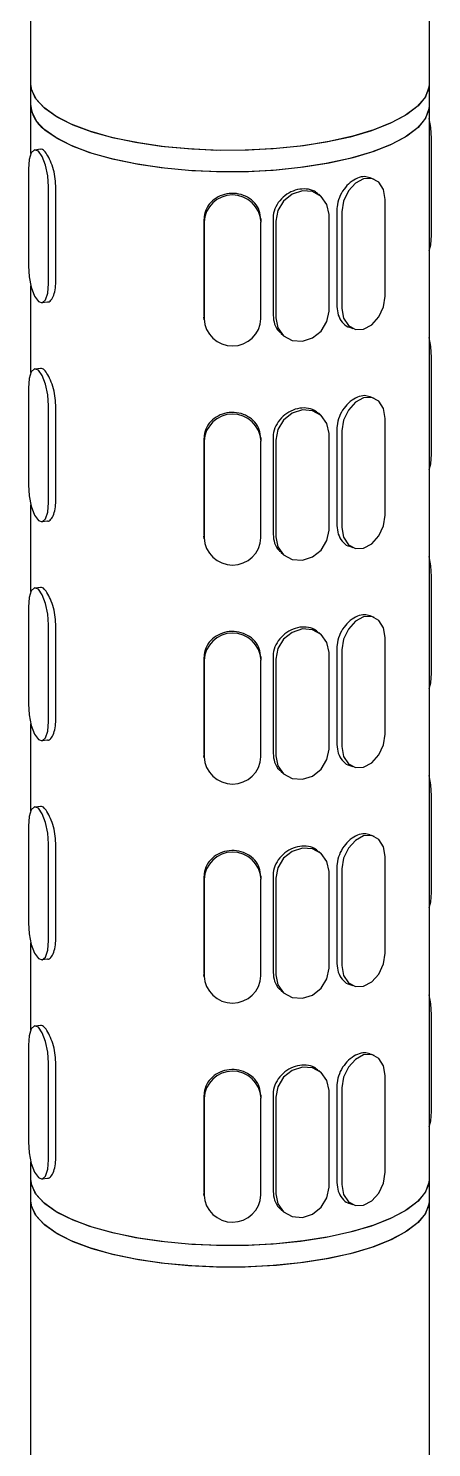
# Model space of a CAD drawing. Extents: x 0 to 951, y -2 to 427.
# Drawn here: x 350.55 to 354.98, y 121.77 to 137.35 of the extents above; entities that cross this region are included whole.
import ezdxf

# ---------------------------------------------------------------- set-up
doc = ezdxf.new("R2010")
doc.units = 0
doc.header["$LTSCALE"] = 23.1
doc.header["$MEASUREMENT"] = 0
doc.layers.get('0').update_dxf_attribs({"linetype": 'CONTINUOUS'})

msp = doc.modelspace()

# ---------------------------------------------------------------- linework, layer by layer
at = {"color": 7, "linetype": 'Continuous', "lineweight": 25}
for p, q in [((354.953, 145.93), (354.953, 136.738)), ((350.578, 136.738), (350.578, 140.605)), ((350.578, 136.502), (350.578, 136.738)), ((350.588, 136.67), (350.578, 136.738)), ((354.953, 136.738), (354.953, 136.502)), ((350.578, 135.975), (350.578, 136.502)), ((350.588, 136.435), (350.578, 136.502)), ((354.953, 136.502), (354.953, 124.717)), ((350.622, 136.017), (350.684, 136.025)), ((354.981, 135.079), (354.981, 136.14)), ((350.551, 135.804), (350.551, 134.744)), ((354.302, 135.712), (354.346, 135.695)), ((350.772, 134.549), (350.772, 135.609)), ((350.851, 134.559), (350.851, 135.619)), ((353.742, 135.528), (353.768, 135.505)), ((354.47, 134.411), (354.47, 135.471)), ((352.48, 135.249), (352.48, 134.188)), ((352.48, 135.249), (352.481, 135.221)), ((352.481, 135.221), (352.481, 134.16)), ((353.105, 135.262), (353.106, 135.233)), ((353.106, 134.163), (353.106, 135.223)), ((353.239, 135.26), (353.239, 134.199)), ((353.269, 135.234), (353.269, 134.173)), ((353.854, 134.246), (353.854, 135.307)), ((353.941, 135.357), (353.941, 134.296)), ((353.996, 135.335), (353.996, 134.275)), ((350.578, 133.571), (350.578, 134.524)), ((350.762, 134.344), (350.7, 134.336)), ((352.481, 134.15), (352.48, 134.178)), ((353.355, 133.975), (353.329, 133.998)), ((354.12, 134.051), (354.076, 134.068)), ((354.981, 132.675), (354.981, 133.735)), ((350.622, 133.613), (350.684, 133.62)), ((350.551, 133.4), (350.551, 132.339)), ((350.772, 132.145), (350.772, 133.205)), ((350.851, 132.155), (350.851, 133.215)), ((354.302, 133.308), (354.346, 133.291)), ((353.742, 133.124), (353.768, 133.101)), ((354.47, 132.006), (354.47, 133.067)), ((353.854, 131.842), (353.854, 132.903)), ((353.941, 132.953), (353.941, 131.892)), ((353.996, 132.931), (353.996, 131.871)), ((352.48, 132.845), (352.48, 131.784)), ((352.48, 132.845), (352.481, 132.817)), ((352.481, 132.817), (352.481, 131.756)), ((353.105, 132.857), (353.106, 132.829)), ((353.106, 131.758), (353.106, 132.819)), ((353.239, 132.856), (353.239, 131.795)), ((353.269, 132.829), (353.269, 131.769)), ((350.578, 131.167), (350.578, 132.12)), ((350.762, 131.94), (350.7, 131.932)), ((352.481, 131.746), (352.48, 131.774)), ((354.12, 131.647), (354.076, 131.664)), ((353.355, 131.571), (353.329, 131.594)), ((354.981, 130.271), (354.981, 131.331)), ((350.622, 131.209), (350.684, 131.216)), ((350.551, 130.996), (350.551, 129.935)), ((354.302, 130.904), (354.346, 130.886)), ((350.772, 129.74), (350.772, 130.801)), ((350.851, 129.75), (350.851, 130.811)), ((353.742, 130.719), (353.768, 130.696)), ((353.941, 130.549), (353.941, 129.488)), ((354.47, 129.602), (354.47, 130.663)), ((352.48, 130.441), (352.48, 129.38)), ((352.48, 130.441), (352.481, 130.412)), ((352.481, 130.412), (352.481, 129.352)), ((353.105, 130.453), (353.106, 130.425)), ((353.106, 129.354), (353.106, 130.415)), ((353.239, 130.452), (353.239, 129.391)), ((353.269, 130.425), (353.269, 129.365)), ((353.854, 129.438), (353.854, 130.499)), ((353.996, 130.527), (353.996, 129.466)), ((350.578, 128.762), (350.578, 129.716)), ((350.762, 129.535), (350.7, 129.528)), ((352.481, 129.342), (352.48, 129.37)), ((353.355, 129.167), (353.329, 129.19)), ((354.12, 129.243), (354.076, 129.26)), ((354.981, 127.866), (354.981, 128.927)), ((350.622, 128.804), (350.684, 128.812)), ((350.551, 128.592), (350.551, 127.531)), ((350.772, 127.336), (350.772, 128.397)), ((350.851, 127.346), (350.851, 128.407)), ((354.302, 128.499), (354.346, 128.482)), ((353.742, 128.315), (353.768, 128.292)), ((354.47, 127.198), (354.47, 128.259)), ((353.105, 128.049), (353.106, 128.021)), ((353.239, 128.048), (353.239, 126.987)), ((353.854, 127.034), (353.854, 128.095)), ((353.941, 128.144), (353.941, 127.084)), ((353.996, 128.123), (353.996, 127.062)), ((352.48, 128.037), (352.48, 126.976)), ((352.48, 128.037), (352.481, 128.008)), ((352.481, 128.008), (352.481, 126.948)), ((353.106, 126.95), (353.106, 128.011)), ((353.269, 128.021), (353.269, 126.96)), ((350.578, 126.358), (350.578, 127.312)), ((350.762, 127.131), (350.7, 127.124)), ((352.481, 126.937), (352.48, 126.966)), ((354.12, 126.839), (354.076, 126.856)), ((353.355, 126.763), (353.329, 126.786)), ((354.981, 125.462), (354.981, 126.523)), ((350.622, 126.4), (350.684, 126.408)), ((350.551, 126.188), (350.551, 125.127)), ((354.302, 126.095), (354.346, 126.078)), ((350.772, 124.932), (350.772, 125.993)), ((350.851, 124.942), (350.851, 126.003)), ((353.742, 125.911), (353.768, 125.888)), ((353.941, 125.74), (353.941, 124.68)), ((353.996, 125.719), (353.996, 124.658)), ((354.47, 124.794), (354.47, 125.855)), ((352.48, 125.632), (352.48, 124.572)), ((352.48, 125.632), (352.481, 125.604)), ((352.481, 125.604), (352.481, 124.543)), ((353.105, 125.645), (353.106, 125.617)), ((353.106, 124.546), (353.106, 125.607)), ((353.239, 125.643), (353.239, 124.583)), ((353.269, 125.617), (353.269, 124.556)), ((353.854, 124.63), (353.854, 125.69)), ((350.578, 124.717), (350.578, 124.907)), ((350.578, 124.481), (350.578, 124.717)), ((350.588, 124.649), (350.578, 124.717)), ((350.762, 124.727), (350.7, 124.719)), ((354.953, 124.717), (354.953, 124.481)), ((350.578, 120.828), (350.578, 124.481)), ((350.588, 124.414), (350.578, 124.481)), ((352.481, 124.533), (352.48, 124.561)), ((354.953, 124.481), (354.953, 120.828)), ((353.355, 124.359), (353.329, 124.382)), ((354.12, 124.435), (354.076, 124.452))]:
    msp.add_line(p, q, dxfattribs=at)
at = {"color": 7, "linetype": 'Continuous', "lineweight": 25, "flags": 128}
for points in [[(354.953, 136.738), (354.949, 136.689), (354.905, 136.586), (354.819, 136.486), (354.69, 136.391), (354.523, 136.304), (354.319, 136.225), (354.085, 136.156), (353.823, 136.099), (353.539, 136.056), (353.24, 136.026), (352.932, 136.011), (352.619, 136.01), (352.31, 136.025), (352.01, 136.054), (351.726, 136.096), (351.463, 136.152), (351.226, 136.22), (351.021, 136.298), (350.851, 136.386), (350.72, 136.48), (350.63, 136.58), (350.585, 136.683), (350.578, 136.738)], [(354.953, 136.738), (354.951, 136.702), (354.913, 136.598), (354.832, 136.498), (354.708, 136.402), (354.545, 136.314), (354.346, 136.234), (354.114, 136.164), (353.855, 136.106), (353.574, 136.06), (353.277, 136.029), (352.969, 136.012), (352.657, 136.01), (352.347, 136.022), (352.046, 136.049), (351.759, 136.091), (351.493, 136.145), (351.253, 136.211), (351.043, 136.288), (350.869, 136.375), (350.733, 136.468), (350.639, 136.568), (350.588, 136.67)], [(354.953, 136.502), (354.951, 136.466), (354.913, 136.363), (354.832, 136.262), (354.708, 136.167), (354.545, 136.078), (354.346, 135.998), (354.114, 135.928), (353.855, 135.87), (353.574, 135.825), (353.277, 135.793), (352.969, 135.776), (352.657, 135.774), (352.347, 135.787), (352.046, 135.814), (351.759, 135.855), (351.493, 135.909), (351.253, 135.976), (351.043, 136.053), (350.869, 136.139), (350.733, 136.233), (350.639, 136.332), (350.588, 136.435)], [(354.953, 136.502), (354.949, 136.453), (354.905, 136.35), (354.819, 136.25), (354.69, 136.156), (354.523, 136.068), (354.319, 135.989), (354.084, 135.92), (353.823, 135.864), (353.539, 135.82), (353.24, 135.79), (352.931, 135.775), (352.619, 135.775), (352.31, 135.789), (352.01, 135.818), (351.726, 135.861), (351.463, 135.917), (351.226, 135.984), (351.02, 136.063), (350.851, 136.15), (350.72, 136.244)], [(354.981, 136.14), (354.973, 136.26), (354.953, 136.359)], [(350.772, 135.609), (350.763, 135.73), (350.739, 135.846), (350.703, 135.942), (350.661, 136.001), (350.619, 136.016), (350.583, 135.984), (350.559, 135.91), (350.551, 135.804)], [(354.47, 135.471), (354.452, 135.579), (354.401, 135.66), (354.324, 135.702), (354.233, 135.698), (354.143, 135.65), (354.066, 135.564), (354.014, 135.453), (353.996, 135.335)], [(353.854, 135.307), (353.831, 135.417), (353.768, 135.505), (353.673, 135.557), (353.561, 135.565), (353.449, 135.528), (353.355, 135.453), (353.291, 135.349), (353.269, 135.234)], [(354.953, 134.908), (354.973, 134.974), (354.981, 135.079)], [(350.551, 134.744), (350.559, 134.623), (350.583, 134.507), (350.619, 134.411), (350.661, 134.352), (350.703, 134.337), (350.739, 134.369), (350.763, 134.443), (350.772, 134.549)], [(353.996, 134.275), (354.014, 134.167), (354.066, 134.086), (354.143, 134.044), (354.233, 134.048), (354.324, 134.096), (354.401, 134.182), (354.452, 134.293), (354.47, 134.411)], [(353.269, 134.173), (353.291, 134.063), (353.355, 133.975), (353.449, 133.923), (353.561, 133.915), (353.673, 133.952), (353.768, 134.027), (353.831, 134.131), (353.854, 134.246)], [(354.981, 133.735), (354.973, 133.856), (354.953, 133.955)], [(350.772, 133.205), (350.763, 133.325), (350.739, 133.442), (350.703, 133.538), (350.661, 133.597), (350.619, 133.612), (350.583, 133.58), (350.559, 133.505), (350.551, 133.4)], [(354.47, 133.067), (354.452, 133.175), (354.401, 133.256), (354.324, 133.297), (354.233, 133.294), (354.143, 133.245), (354.066, 133.159), (354.014, 133.049), (353.996, 132.931)], [(353.854, 132.903), (353.831, 133.013), (353.768, 133.101), (353.673, 133.152), (353.561, 133.161), (353.449, 133.124), (353.355, 133.048), (353.291, 132.945), (353.269, 132.829)], [(354.953, 132.504), (354.973, 132.569), (354.981, 132.675)], [(350.551, 132.339), (350.559, 132.219), (350.583, 132.103), (350.619, 132.007), (350.661, 131.947), (350.703, 131.932), (350.739, 131.965), (350.763, 132.039), (350.772, 132.145)], [(353.996, 131.871), (354.014, 131.763), (354.066, 131.682), (354.143, 131.64), (354.233, 131.644), (354.324, 131.692), (354.401, 131.778), (354.452, 131.888), (354.47, 132.006)], [(353.269, 131.769), (353.291, 131.659), (353.355, 131.571), (353.449, 131.519), (353.561, 131.511), (353.673, 131.547), (353.768, 131.623), (353.831, 131.727), (353.854, 131.842)], [(354.981, 131.331), (354.973, 131.451), (354.953, 131.551)], [(350.772, 130.801), (350.763, 130.921), (350.739, 131.038), (350.703, 131.133), (350.661, 131.193), (350.619, 131.208), (350.583, 131.176), (350.559, 131.101), (350.551, 130.996)], [(354.47, 130.663), (354.452, 130.77), (354.401, 130.851), (354.324, 130.893), (354.233, 130.89), (354.143, 130.841), (354.066, 130.755), (354.014, 130.645), (353.996, 130.527)], [(353.854, 130.499), (353.831, 130.609), (353.768, 130.696), (353.673, 130.748), (353.561, 130.757), (353.449, 130.72), (353.355, 130.644), (353.291, 130.541), (353.269, 130.425)], [(354.953, 130.1), (354.973, 130.165), (354.981, 130.271)], [(350.551, 129.935), (350.559, 129.815), (350.583, 129.698), (350.619, 129.603), (350.661, 129.543), (350.703, 129.528), (350.739, 129.561), (350.763, 129.635), (350.772, 129.74)], [(353.996, 129.466), (354.014, 129.359), (354.066, 129.278), (354.143, 129.236), (354.233, 129.24), (354.324, 129.288), (354.401, 129.374), (354.452, 129.484), (354.47, 129.602)], [(353.269, 129.365), (353.291, 129.255), (353.355, 129.167), (353.449, 129.115), (353.561, 129.107), (353.673, 129.143), (353.768, 129.219), (353.831, 129.323), (353.854, 129.438)], [(354.981, 128.927), (354.973, 129.047), (354.953, 129.147)], [(350.772, 128.397), (350.763, 128.517), (350.739, 128.634), (350.703, 128.729), (350.661, 128.789), (350.619, 128.804), (350.583, 128.772), (350.559, 128.697), (350.551, 128.592)], [(354.47, 128.259), (354.452, 128.366), (354.401, 128.447), (354.324, 128.489), (354.233, 128.485), (354.143, 128.437), (354.066, 128.351), (354.014, 128.241), (353.996, 128.123)], [(353.854, 128.095), (353.831, 128.205), (353.768, 128.292), (353.673, 128.344), (353.561, 128.352), (353.449, 128.316), (353.355, 128.24), (353.291, 128.137), (353.269, 128.021)], [(354.953, 127.696), (354.973, 127.761), (354.981, 127.866)], [(350.551, 127.531), (350.559, 127.411), (350.583, 127.294), (350.619, 127.199), (350.661, 127.139), (350.703, 127.124), (350.739, 127.156), (350.763, 127.231), (350.772, 127.336)], [(353.996, 127.062), (354.014, 126.955), (354.066, 126.874), (354.143, 126.832), (354.233, 126.836), (354.324, 126.884), (354.401, 126.97), (354.452, 127.08), (354.47, 127.198)], [(353.269, 126.96), (353.291, 126.85), (353.355, 126.763), (353.449, 126.711), (353.561, 126.703), (353.673, 126.739), (353.768, 126.815), (353.831, 126.918), (353.854, 127.034)], [(354.981, 126.523), (354.973, 126.643), (354.953, 126.743)], [(350.772, 125.993), (350.763, 126.113), (350.739, 126.23), (350.703, 126.325), (350.661, 126.385), (350.619, 126.4), (350.583, 126.367), (350.559, 126.293), (350.551, 126.188)], [(354.47, 125.855), (354.452, 125.962), (354.401, 126.043), (354.324, 126.085), (354.233, 126.081), (354.143, 126.033), (354.066, 125.947), (354.014, 125.837), (353.996, 125.719)], [(353.854, 125.69), (353.831, 125.8), (353.768, 125.888), (353.673, 125.94), (353.561, 125.948), (353.449, 125.912), (353.355, 125.836), (353.291, 125.732), (353.269, 125.617)], [(354.953, 125.292), (354.973, 125.357), (354.981, 125.462)], [(350.551, 125.127), (350.559, 125.007), (350.583, 124.89), (350.619, 124.795), (350.661, 124.735), (350.703, 124.72), (350.739, 124.752), (350.763, 124.827), (350.772, 124.932)], [(353.996, 124.658), (354.014, 124.55), (354.066, 124.47), (354.143, 124.428), (354.233, 124.431), (354.324, 124.48), (354.401, 124.566), (354.452, 124.676), (354.47, 124.794)], [(354.953, 124.717), (354.949, 124.668), (354.905, 124.565), (354.819, 124.465), (354.69, 124.37), (354.523, 124.283), (354.319, 124.204), (354.084, 124.135), (353.823, 124.079), (353.539, 124.035), (353.24, 124.005), (352.931, 123.99), (352.619, 123.99), (352.31, 124.004), (352.01, 124.033), (351.726, 124.076), (351.463, 124.132), (351.226, 124.199), (351.02, 124.278), (350.851, 124.365), (350.72, 124.459), (350.63, 124.559), (350.585, 124.662), (350.578, 124.717)], [(354.953, 124.717), (354.951, 124.681), (354.913, 124.578), (354.832, 124.477), (354.708, 124.382), (354.545, 124.293), (354.346, 124.213), (354.114, 124.143), (353.855, 124.085), (353.574, 124.04), (353.277, 124.008), (352.969, 123.991), (352.657, 123.989), (352.347, 124.001), (352.046, 124.029), (351.759, 124.07), (351.493, 124.124), (351.253, 124.191), (351.043, 124.268), (350.869, 124.354), (350.733, 124.448), (350.639, 124.547), (350.588, 124.649)], [(353.269, 124.556), (353.291, 124.446), (353.355, 124.359), (353.449, 124.307), (353.561, 124.298), (353.673, 124.335), (353.768, 124.411), (353.831, 124.514), (353.854, 124.63)], [(354.953, 124.481), (354.949, 124.433), (354.905, 124.33), (354.819, 124.23), (354.69, 124.135), (354.523, 124.047), (354.319, 123.968), (354.085, 123.9), (353.823, 123.843), (353.539, 123.799), (353.24, 123.77), (352.932, 123.754), (352.619, 123.754), (352.31, 123.768), (352.01, 123.797), (351.726, 123.84), (351.463, 123.896), (351.226, 123.964), (351.021, 124.042), (350.851, 124.129), (350.72, 124.224), (350.63, 124.323), (350.585, 124.426), (350.578, 124.481)], [(354.953, 124.481), (354.951, 124.445), (354.913, 124.342), (354.832, 124.241), (354.708, 124.146), (354.545, 124.057), (354.346, 123.977), (354.114, 123.907), (353.855, 123.849), (353.574, 123.804), (353.277, 123.772), (352.969, 123.755), (352.657, 123.753), (352.347, 123.766), (352.046, 123.793), (351.759, 123.834), (351.493, 123.888), (351.253, 123.955), (351.043, 124.032), (350.869, 124.118), (350.733, 124.212), (350.639, 124.311), (350.588, 124.414)]]:
    msp.add_lwpolyline(points, dxfattribs=at)
at = {"color": 7, "linetype": 'Continuous', "lineweight": 25}
for centre, radius, start, end in [((350.922, 136.523), 0.344, 183.4372, 234.001), ((352.794, 135.207), 0.313, 2.9455, 177.5217), ((352.793, 134.176), 0.313, 182.9454, 357.5218), ((352.794, 132.803), 0.313, 2.9454, 177.5218), ((352.793, 131.772), 0.313, 182.9455, 357.5217), ((352.794, 130.399), 0.313, 2.9453, 177.5219), ((352.793, 129.368), 0.313, 182.9453, 357.5219), ((352.794, 127.995), 0.313, 2.9454, 177.5218), ((352.793, 126.964), 0.313, 182.9454, 357.5218), ((352.794, 125.591), 0.313, 2.9454, 177.5218), ((352.793, 124.559), 0.313, 182.9454, 357.5218)]:
    msp.add_arc(centre, radius, start, end, dxfattribs=at)
for points, knots in [([(350.851, 135.619), (350.849, 135.653), (350.846, 135.721), (350.821, 135.825), (350.785, 135.916), (350.745, 135.984), (350.709, 136.023), (350.692, 136.022), (350.684, 136.021)], [0, 0, 0, 0, 0.173389, 0.346735, 0.521197, 0.696404, 0.870407, 1, 1, 1, 1]), ([(354.301, 135.709), (354.283, 135.715), (354.242, 135.728), (354.166, 135.709), (354.086, 135.661), (354.015, 135.586), (353.963, 135.493), (353.943, 135.413), (353.941, 135.368), (353.941, 135.357)], [0, 0, 0, 0, 0.131336, 0.2939, 0.455291, 0.617252, 0.780654, 0.944148, 1, 1, 1, 1]), ([(353.105, 135.252), (353.101, 135.284), (353.095, 135.35), (353.042, 135.435), (352.963, 135.499), (352.864, 135.536), (352.758, 135.541), (352.655, 135.514), (352.568, 135.459), (352.506, 135.379), (352.482, 135.305), (352.48, 135.26), (352.48, 135.249)], [0, 0, 0, 0, 0.106623, 0.213219, 0.320501, 0.428242, 0.535242, 0.641471, 0.748074, 0.855626, 0.963238, 1, 1, 1, 1]), ([(353.739, 135.525), (353.725, 135.538), (353.688, 135.571), (353.605, 135.59), (353.507, 135.584), (353.41, 135.546), (353.326, 135.48), (353.265, 135.394), (353.241, 135.316), (353.239, 135.271), (353.239, 135.26)], [0, 0, 0, 0, 0.094166, 0.237794, 0.380435, 0.522047, 0.664159, 0.807536, 0.950993, 1, 1, 1, 1]), ([(350.761, 134.347), (350.765, 134.346), (350.781, 134.344), (350.809, 134.373), (350.838, 134.434), (350.85, 134.504), (350.851, 134.548), (350.851, 134.559)], [0, 0, 0, 0, 0.068914, 0.34576, 0.625066, 0.904528, 1, 1, 1, 1]), ([(353.941, 134.296), (353.944, 134.264), (353.95, 134.199), (353.995, 134.123), (354.041, 134.078), (354.072, 134.072), (354.077, 134.071)], [0, 0, 0, 0, 0.311948, 0.623819, 0.937698, 1, 1, 1, 1]), ([(353.239, 134.199), (353.243, 134.167), (353.25, 134.102), (353.287, 134.033), (353.322, 134.008), (353.331, 134.001)], [0, 0, 0, 0, 0.426723, 0.85334, 1, 1, 1, 1]), ([(350.851, 133.215), (350.849, 133.249), (350.846, 133.317), (350.821, 133.421), (350.785, 133.512), (350.745, 133.58), (350.709, 133.618), (350.692, 133.618), (350.684, 133.617)], [0, 0, 0, 0, 0.173389, 0.346735, 0.521198, 0.696404, 0.870407, 1, 1, 1, 1]), ([(353.739, 133.12), (353.725, 133.133), (353.688, 133.166), (353.605, 133.186), (353.507, 133.18), (353.41, 133.141), (353.326, 133.076), (353.265, 132.989), (353.241, 132.912), (353.239, 132.867), (353.239, 132.856)], [0, 0, 0, 0, 0.0941665, 0.2377944, 0.3804354, 0.5220475, 0.6641594, 0.8075358, 0.9509929, 1, 1, 1, 1]), ([(354.301, 133.305), (354.283, 133.311), (354.242, 133.324), (354.166, 133.305), (354.086, 133.257), (354.015, 133.182), (353.963, 133.089), (353.943, 133.009), (353.941, 132.964), (353.941, 132.953)], [0, 0, 0, 0, 0.131335, 0.2939, 0.45529, 0.617252, 0.780654, 0.944148, 1, 1, 1, 1]), ([(353.105, 132.847), (353.101, 132.88), (353.095, 132.946), (353.042, 133.031), (352.963, 133.095), (352.864, 133.132), (352.758, 133.137), (352.655, 133.11), (352.568, 133.055), (352.506, 132.975), (352.482, 132.9), (352.48, 132.856), (352.48, 132.845)], [0, 0, 0, 0, 0.106623, 0.213219, 0.320502, 0.428242, 0.535243, 0.641471, 0.748074, 0.855626, 0.963238, 1, 1, 1, 1]), ([(350.761, 131.943), (350.765, 131.942), (350.781, 131.939), (350.809, 131.969), (350.838, 132.03), (350.85, 132.099), (350.851, 132.143), (350.851, 132.155)], [0, 0, 0, 0, 0.068915, 0.345759, 0.625066, 0.904531, 1, 1, 1, 1]), ([(353.239, 131.795), (353.243, 131.763), (353.25, 131.698), (353.287, 131.629), (353.322, 131.604), (353.331, 131.597)], [0, 0, 0, 0, 0.426723, 0.85334, 1, 1, 1, 1]), ([(353.941, 131.892), (353.944, 131.86), (353.95, 131.795), (353.995, 131.719), (354.041, 131.674), (354.072, 131.668), (354.077, 131.667)], [0, 0, 0, 0, 0.311948, 0.62382, 0.937698, 1, 1, 1, 1]), ([(350.851, 130.811), (350.849, 130.845), (350.846, 130.913), (350.821, 131.016), (350.785, 131.107), (350.745, 131.175), (350.709, 131.214), (350.692, 131.213), (350.684, 131.213)], [0, 0, 0, 0, 0.17339, 0.346735, 0.521198, 0.696404, 0.870407, 1, 1, 1, 1]), ([(354.301, 130.901), (354.283, 130.907), (354.242, 130.92), (354.166, 130.901), (354.086, 130.853), (354.015, 130.778), (353.963, 130.685), (353.943, 130.605), (353.941, 130.56), (353.941, 130.549)], [0, 0, 0, 0, 0.131335, 0.293899, 0.45529, 0.617251, 0.780653, 0.944147, 1, 1, 1, 1]), ([(353.105, 130.443), (353.101, 130.476), (353.095, 130.541), (353.042, 130.627), (352.963, 130.691), (352.864, 130.727), (352.758, 130.733), (352.655, 130.706), (352.568, 130.651), (352.506, 130.571), (352.482, 130.496), (352.48, 130.452), (352.48, 130.441)], [0, 0, 0, 0, 0.106624, 0.213219, 0.320502, 0.428242, 0.535242, 0.64147, 0.748074, 0.855625, 0.963237, 1, 1, 1, 1]), ([(353.739, 130.716), (353.725, 130.729), (353.688, 130.762), (353.605, 130.782), (353.507, 130.776), (353.41, 130.737), (353.326, 130.672), (353.265, 130.585), (353.241, 130.508), (353.239, 130.463), (353.239, 130.452)], [0, 0, 0, 0, 0.0941656, 0.2377934, 0.3804345, 0.5220465, 0.6641583, 0.8075346, 0.9509916, 1, 1, 1, 1]), ([(350.761, 129.539), (350.765, 129.538), (350.781, 129.535), (350.809, 129.565), (350.838, 129.626), (350.85, 129.695), (350.851, 129.739), (350.851, 129.75)], [0, 0, 0, 0, 0.068915, 0.345759, 0.625065, 0.904528, 1, 1, 1, 1]), ([(353.941, 129.488), (353.944, 129.455), (353.95, 129.39), (353.995, 129.315), (354.041, 129.27), (354.072, 129.264), (354.077, 129.263)], [0, 0, 0, 0, 0.31195, 0.623819, 0.937698, 1, 1, 1, 1]), ([(353.239, 129.391), (353.243, 129.359), (353.25, 129.294), (353.287, 129.225), (353.322, 129.199), (353.331, 129.193)], [0, 0, 0, 0, 0.426725, 0.853338, 1, 1, 1, 1]), ([(350.851, 128.407), (350.849, 128.441), (350.846, 128.509), (350.821, 128.612), (350.785, 128.703), (350.745, 128.771), (350.709, 128.81), (350.692, 128.809), (350.684, 128.809)], [0, 0, 0, 0, 0.1733896, 0.3467353, 0.5211976, 0.6964037, 0.8704067, 1, 1, 1, 1]), ([(354.301, 128.497), (354.283, 128.503), (354.242, 128.516), (354.166, 128.497), (354.086, 128.449), (354.015, 128.374), (353.963, 128.281), (353.943, 128.2), (353.941, 128.156), (353.941, 128.144)], [0, 0, 0, 0, 0.131335, 0.293899, 0.45529, 0.617251, 0.780653, 0.944147, 1, 1, 1, 1]), ([(353.739, 128.312), (353.725, 128.325), (353.688, 128.358), (353.605, 128.378), (353.507, 128.372), (353.41, 128.333), (353.326, 128.268), (353.265, 128.181), (353.241, 128.103), (353.239, 128.059), (353.239, 128.048)], [0, 0, 0, 0, 0.094166, 0.237794, 0.380435, 0.522047, 0.664159, 0.807535, 0.950992, 1, 1, 1, 1]), ([(353.105, 128.039), (353.101, 128.072), (353.095, 128.137), (353.042, 128.223), (352.963, 128.287), (352.864, 128.323), (352.758, 128.328), (352.655, 128.302), (352.568, 128.246), (352.506, 128.167), (352.482, 128.092), (352.48, 128.048), (352.48, 128.037)], [0, 0, 0, 0, 0.106623, 0.213219, 0.320502, 0.428242, 0.535242, 0.64147, 0.748074, 0.855625, 0.963238, 1, 1, 1, 1]), ([(350.761, 127.135), (350.765, 127.134), (350.781, 127.131), (350.809, 127.161), (350.838, 127.222), (350.85, 127.291), (350.851, 127.335), (350.851, 127.346)], [0, 0, 0, 0, 0.068915, 0.345759, 0.625067, 0.90453, 1, 1, 1, 1]), ([(353.239, 126.987), (353.243, 126.954), (353.25, 126.89), (353.287, 126.82), (353.322, 126.795), (353.331, 126.789)], [0, 0, 0, 0, 0.426722, 0.853339, 1, 1, 1, 1]), ([(353.941, 127.084), (353.944, 127.051), (353.95, 126.986), (353.995, 126.911), (354.041, 126.866), (354.072, 126.86), (354.077, 126.859)], [0, 0, 0, 0, 0.311948, 0.62382, 0.937698, 1, 1, 1, 1]), ([(350.851, 126.003), (350.849, 126.037), (350.846, 126.105), (350.821, 126.208), (350.785, 126.299), (350.745, 126.367), (350.709, 126.406), (350.692, 126.405), (350.684, 126.405)], [0, 0, 0, 0, 0.173389, 0.346735, 0.521198, 0.696404, 0.870407, 1, 1, 1, 1]), ([(354.301, 126.092), (354.283, 126.098), (354.242, 126.112), (354.166, 126.092), (354.086, 126.045), (354.015, 125.97), (353.963, 125.877), (353.943, 125.796), (353.941, 125.752), (353.941, 125.74)], [0, 0, 0, 0, 0.131335, 0.2939, 0.45529, 0.617252, 0.780654, 0.944147, 1, 1, 1, 1]), ([(353.105, 125.635), (353.101, 125.668), (353.095, 125.733), (353.042, 125.818), (352.963, 125.883), (352.864, 125.919), (352.758, 125.924), (352.655, 125.898), (352.568, 125.842), (352.506, 125.763), (352.482, 125.688), (352.48, 125.644), (352.48, 125.632)], [0, 0, 0, 0, 0.106623, 0.213219, 0.320502, 0.428242, 0.535242, 0.64147, 0.748074, 0.855626, 0.963238, 1, 1, 1, 1]), ([(353.739, 125.908), (353.725, 125.921), (353.688, 125.954), (353.605, 125.974), (353.507, 125.967), (353.41, 125.929), (353.326, 125.863), (353.265, 125.777), (353.241, 125.699), (353.239, 125.655), (353.239, 125.643)], [0, 0, 0, 0, 0.094166, 0.237794, 0.380435, 0.522047, 0.664159, 0.807536, 0.950992, 1, 1, 1, 1]), ([(350.761, 124.73), (350.765, 124.73), (350.781, 124.727), (350.809, 124.757), (350.838, 124.818), (350.85, 124.887), (350.851, 124.931), (350.851, 124.942)], [0, 0, 0, 0, 0.068914, 0.345759, 0.625066, 0.904529, 1, 1, 1, 1]), ([(353.941, 124.68), (353.944, 124.647), (353.95, 124.582), (353.995, 124.506), (354.041, 124.462), (354.072, 124.456), (354.077, 124.454)], [0, 0, 0, 0, 0.311948, 0.62382, 0.937698, 1, 1, 1, 1]), ([(353.239, 124.583), (353.243, 124.55), (353.25, 124.486), (353.287, 124.416), (353.322, 124.391), (353.331, 124.385)], [0, 0, 0, 0, 0.426723, 0.85334, 1, 1, 1, 1])]:
    msp.add_open_spline(points, degree=3, knots=knots, dxfattribs=at)

doc.saveas('drawing.dxf')
